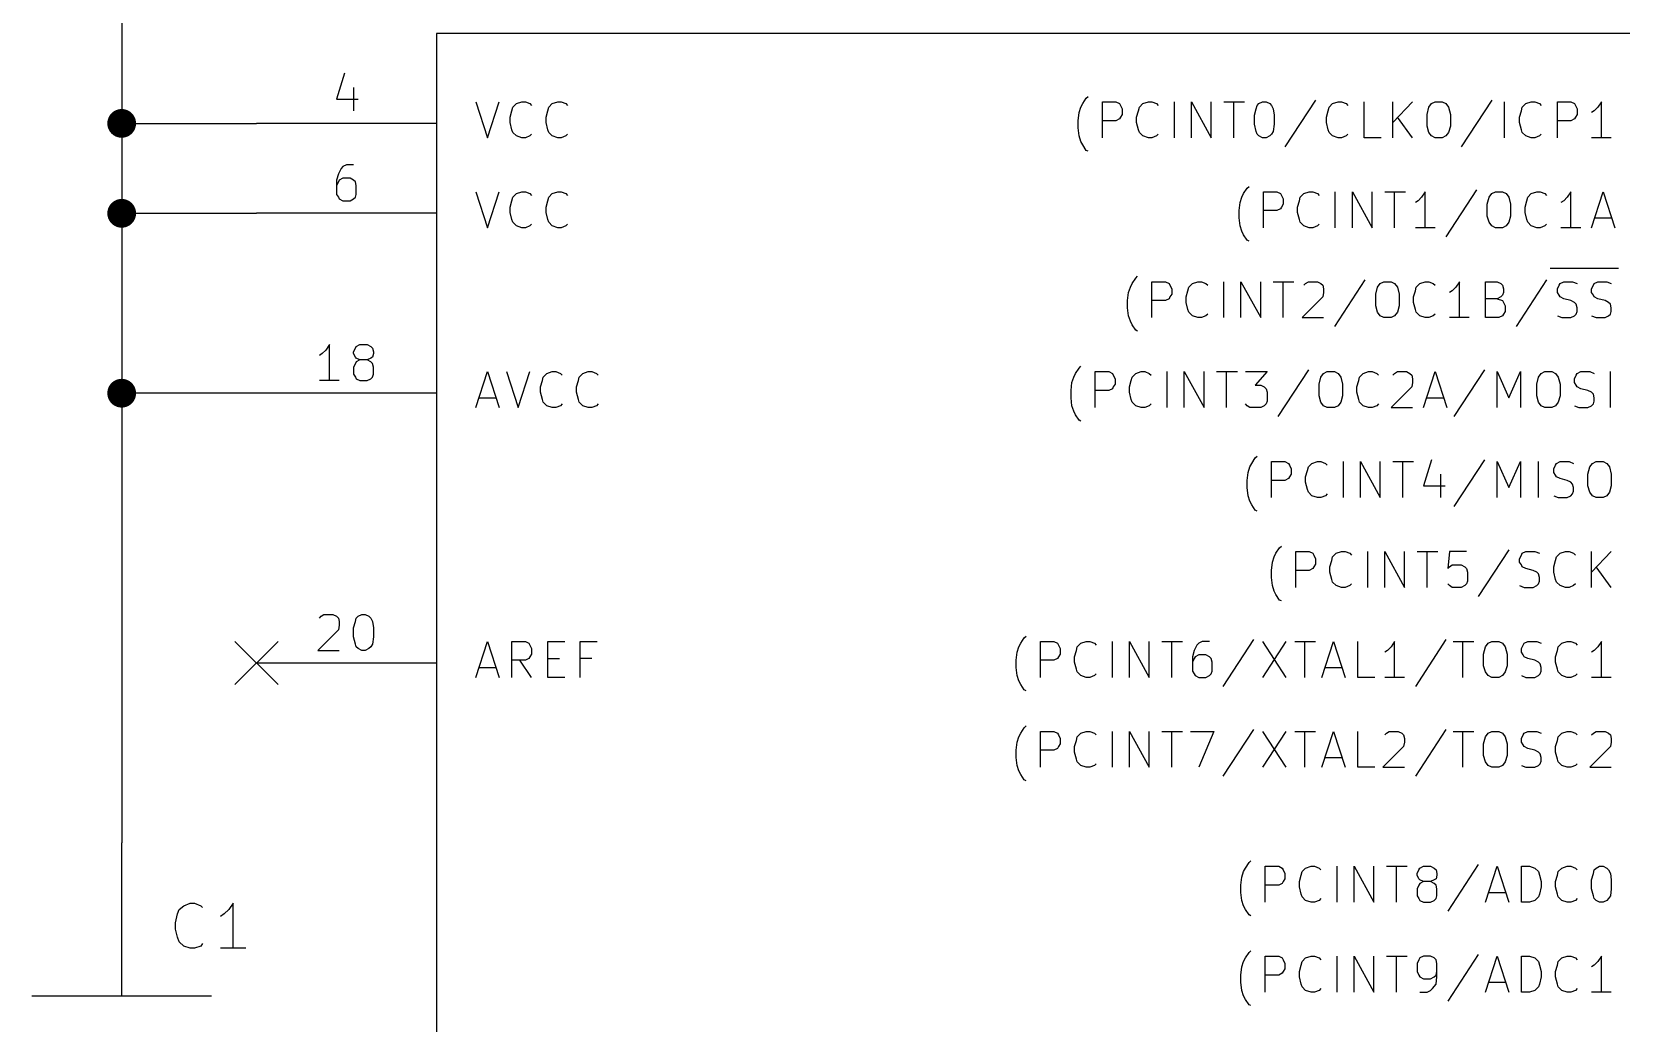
# Model space of a CAD drawing. Extents: x 4000 to 196000, y 4000 to 146000.
# Drawn here: x 33000 to 50680, y 121995 to 133018 of the extents above; entities that cross this region are included whole.
import ezdxf

# ---------------------------------------------------------------- set-up
doc = ezdxf.new("R2010")
doc.units = 0
doc.layers.add('BLACK', color=1, linetype='CONTINUOUS')

msp = doc.modelspace()

# ---------------------------------------------------------------- linework, layer by layer
at = {"layer": 'BLACK'}
for p, q in [((34000, 134000), (34000, 124000)), ((37500, 133000), (37500, 108000)), ((52500, 133000), (37500, 133000)), ((36480, 132560), (36390, 132270)), ((36390, 132270), (36630, 132270)), ((36580, 132400), (36580, 132140)), ((44690, 132220), (44730, 132280)), ((44730, 132280), (44750, 132300)), ((47280, 132260), (46940, 131740)), ((49240, 132260), (48900, 131740)), ((37940, 132240), (38070, 131840)), ((38070, 131840), (38200, 132240)), ((38320, 132070), (38340, 132140)), ((38320, 132010), (38320, 132070)), ((38340, 132140), (38350, 132180)), ((38350, 132180), (38390, 132220)), ((38390, 132220), (38450, 132240)), ((38450, 132240), (38490, 132240)), ((38490, 132240), (38540, 132220)), ((38540, 132220), (38560, 132200)), ((38720, 132070), (38740, 132140)), ((38720, 132010), (38720, 132070)), ((38740, 132140), (38750, 132180)), ((38750, 132180), (38790, 132220)), ((38790, 132220), (38850, 132240)), ((38850, 132240), (38890, 132240)), ((38890, 132240), (38940, 132220)), ((38940, 132220), (38960, 132200)), ((44640, 132030), (44650, 132120)), ((44650, 132120), (44670, 132180)), ((44670, 132180), (44690, 132220)), ((44910, 131840), (44910, 132240)), ((44910, 132240), (45060, 132240)), ((45060, 132240), (45100, 132220)), ((45100, 132220), (45110, 132200)), ((45110, 132070), (45100, 132050)), ((45110, 132200), (45130, 132160)), ((45130, 132100), (45110, 132070)), ((45130, 132160), (45130, 132100)), ((45290, 132070), (45310, 132140)), ((45290, 132010), (45290, 132070)), ((45310, 132140), (45320, 132180)), ((45320, 132180), (45360, 132220)), ((45360, 132220), (45420, 132240)), ((45420, 132240), (45460, 132240)), ((45460, 132240), (45510, 132220)), ((45510, 132220), (45530, 132200)), ((45710, 131840), (45710, 132240)), ((45900, 131840), (45900, 132240)), ((45900, 132240), (46120, 131840)), ((46120, 131840), (46120, 132240)), ((46260, 132240), (46490, 132240)), ((46370, 131840), (46370, 132240)), ((46600, 132090), (46620, 132160)), ((46600, 131990), (46600, 132090)), ((46620, 132160), (46630, 132200)), ((46630, 132200), (46650, 132220)), ((46650, 132220), (46690, 132240)), ((46690, 132240), (46730, 132240)), ((46730, 132240), (46770, 132220)), ((46770, 132220), (46790, 132200)), ((46790, 132200), (46810, 132160)), ((46810, 132160), (46820, 132090)), ((46820, 132090), (46820, 131990)), ((47400, 132070), (47420, 132140)), ((47400, 132010), (47400, 132070)), ((47420, 132140), (47430, 132180)), ((47430, 132180), (47470, 132220)), ((47470, 132220), (47530, 132240)), ((47530, 132240), (47570, 132240)), ((47570, 132240), (47620, 132220)), ((47620, 132220), (47640, 132200)), ((47820, 131840), (47820, 132240)), ((48140, 131840), (48140, 132240)), ((48360, 132240), (48140, 132010)), ((48360, 131840), (48190, 132070)), ((48520, 132100), (48540, 132180)), ((48520, 131970), (48520, 132100)), ((48540, 132180), (48570, 132220)), ((48570, 132220), (48610, 132240)), ((48610, 132240), (48690, 132240)), ((48690, 132240), (48730, 132220)), ((48730, 132220), (48760, 132180)), ((48760, 132180), (48780, 132100)), ((48780, 132100), (48780, 131970)), ((49380, 131840), (49380, 132240)), ((49550, 132070), (49570, 132140)), ((49550, 132010), (49550, 132070)), ((49570, 132140), (49580, 132180)), ((49580, 132180), (49620, 132220)), ((49620, 132220), (49680, 132240)), ((49680, 132240), (49720, 132240)), ((49720, 132240), (49770, 132220)), ((49770, 132220), (49790, 132200)), ((49970, 131840), (49970, 132240)), ((49970, 132240), (50120, 132240)), ((50120, 132240), (50160, 132220)), ((50160, 132220), (50170, 132200)), ((50170, 132070), (50160, 132050)), ((50170, 132200), (50190, 132160)), ((50190, 132100), (50170, 132070)), ((50190, 132160), (50190, 132100)), ((50380, 132140), (50350, 132120)), ((50420, 132180), (50380, 132140)), ((50460, 132240), (50420, 132180)), ((50460, 131840), (50460, 132240)), ((34000, 132000), (35500, 132000)), ((37500, 132000), (35500, 132000)), ((38340, 131930), (38320, 132010)), ((38350, 131900), (38340, 131930)), ((38390, 131860), (38350, 131900)), ((38740, 131930), (38720, 132010)), ((38750, 131900), (38740, 131930)), ((38790, 131860), (38750, 131900)), ((44640, 131950), (44640, 132030)), ((44650, 131860), (44640, 131950)), ((45060, 132030), (44910, 132030)), ((45100, 132050), (45060, 132030)), ((45310, 131930), (45290, 132010)), ((45320, 131900), (45310, 131930)), ((45360, 131860), (45320, 131900)), ((46620, 131910), (46600, 131990)), ((46630, 131880), (46620, 131910)), ((46810, 131910), (46790, 131880)), ((46820, 131990), (46810, 131910)), ((47420, 131930), (47400, 132010)), ((47430, 131900), (47420, 131930)), ((47470, 131860), (47430, 131900)), ((48540, 131900), (48520, 131970)), ((48570, 131860), (48540, 131900)), ((48760, 131900), (48730, 131860)), ((48780, 131970), (48760, 131900)), ((49570, 131930), (49550, 132010)), ((49580, 131900), (49570, 131930)), ((49620, 131860), (49580, 131900)), ((50120, 132030), (49970, 132030)), ((50160, 132050), (50120, 132030)), ((38450, 131840), (38390, 131860)), ((38490, 131840), (38450, 131840)), ((38540, 131860), (38490, 131840)), ((38560, 131880), (38540, 131860)), ((38850, 131840), (38790, 131860)), ((38890, 131840), (38850, 131840)), ((38940, 131860), (38890, 131840)), ((38960, 131880), (38940, 131860)), ((44670, 131800), (44650, 131860)), ((44690, 131760), (44670, 131800)), ((44730, 131700), (44690, 131760)), ((45420, 131840), (45360, 131860)), ((45460, 131840), (45420, 131840)), ((45510, 131860), (45460, 131840)), ((45530, 131880), (45510, 131860)), ((46650, 131860), (46630, 131880)), ((46690, 131840), (46650, 131860)), ((46730, 131840), (46690, 131840)), ((46770, 131860), (46730, 131840)), ((46790, 131880), (46770, 131860)), ((47530, 131840), (47470, 131860)), ((47570, 131840), (47530, 131840)), ((47620, 131860), (47570, 131840)), ((47640, 131880), (47620, 131860)), ((48010, 131840), (47820, 131840)), ((48610, 131840), (48570, 131860)), ((48690, 131840), (48610, 131840)), ((48730, 131860), (48690, 131840)), ((49680, 131840), (49620, 131860)), ((49720, 131840), (49680, 131840)), ((49770, 131860), (49720, 131840)), ((49790, 131880), (49770, 131860)), ((50570, 131840), (50350, 131840)), ((36500, 131540), (36460, 131520)), ((36580, 131540), (36500, 131540)), ((44750, 131690), (44730, 131700)), ((36410, 131440), (36390, 131370)), ((36390, 131370), (36390, 131210)), ((36440, 131500), (36410, 131440)), ((36420, 131370), (36410, 131350)), ((36460, 131390), (36420, 131370)), ((36460, 131520), (36440, 131500)), ((36540, 131390), (36460, 131390)), ((36580, 131370), (36540, 131390)), ((36600, 131350), (36580, 131370)), ((36410, 131350), (36390, 131310)), ((36390, 131210), (36410, 131180)), ((36610, 131310), (36600, 131350)), ((36600, 131180), (36610, 131210)), ((36610, 131210), (36610, 131310)), ((37940, 131240), (38070, 130840)), ((38070, 130840), (38200, 131240)), ((38350, 131180), (38390, 131220)), ((38390, 131220), (38450, 131240)), ((38450, 131240), (38490, 131240)), ((38490, 131240), (38540, 131220)), ((38540, 131220), (38560, 131200)), ((38750, 131180), (38790, 131220)), ((38790, 131220), (38850, 131240)), ((38850, 131240), (38890, 131240)), ((38890, 131240), (38940, 131220)), ((38940, 131220), (38960, 131200)), ((46460, 131180), (46480, 131220)), ((46480, 131220), (46520, 131280)), ((46520, 131280), (46540, 131300)), ((46700, 130840), (46700, 131240)), ((46700, 131240), (46850, 131240)), ((46850, 131240), (46890, 131220)), ((46890, 131220), (46900, 131200)), ((46900, 131200), (46920, 131160)), ((47110, 131180), (47150, 131220)), ((47150, 131220), (47210, 131240)), ((47210, 131240), (47250, 131240)), ((47250, 131240), (47300, 131220)), ((47300, 131220), (47320, 131200)), ((47500, 130840), (47500, 131240)), ((47690, 130840), (47690, 131240)), ((47690, 131240), (47910, 130840)), ((47910, 130840), (47910, 131240)), ((48050, 131240), (48280, 131240)), ((48160, 130840), (48160, 131240)), ((48500, 131240), (48460, 131180)), ((48500, 130840), (48500, 131240)), ((49070, 131260), (48730, 130740)), ((49210, 131180), (49240, 131220)), ((49240, 131220), (49280, 131240)), ((49280, 131240), (49360, 131240)), ((49360, 131240), (49400, 131220)), ((49400, 131220), (49430, 131180)), ((49640, 131180), (49680, 131220)), ((49680, 131220), (49740, 131240)), ((49740, 131240), (49780, 131240)), ((49780, 131240), (49830, 131220)), ((49830, 131220), (49850, 131200)), ((50120, 131240), (50080, 131180)), ((50120, 130840), (50120, 131240)), ((50350, 130840), (50480, 131240)), ((50480, 131240), (50610, 130840)), ((36410, 131180), (36420, 131160)), ((36420, 131160), (36460, 131140)), ((36460, 131140), (36540, 131140)), ((36540, 131140), (36580, 131160)), ((36580, 131160), (36600, 131180)), ((38320, 131070), (38340, 131140)), ((38320, 131010), (38320, 131070)), ((38340, 130930), (38320, 131010)), ((38340, 131140), (38350, 131180)), ((38720, 131070), (38740, 131140)), ((38720, 131010), (38720, 131070)), ((38740, 130930), (38720, 131010)), ((38740, 131140), (38750, 131180)), ((46430, 131030), (46440, 131120)), ((46430, 130950), (46430, 131030)), ((46440, 131120), (46460, 131180)), ((46850, 131030), (46700, 131030)), ((46890, 131050), (46850, 131030)), ((46900, 131070), (46890, 131050)), ((46920, 131100), (46900, 131070)), ((46920, 131160), (46920, 131100)), ((47080, 131070), (47100, 131140)), ((47080, 131010), (47080, 131070)), ((47100, 130930), (47080, 131010)), ((47100, 131140), (47110, 131180)), ((48420, 131140), (48390, 131120)), ((48460, 131180), (48420, 131140)), ((49190, 131100), (49210, 131180)), ((49190, 130970), (49190, 131100)), ((49430, 131180), (49450, 131100)), ((49450, 131100), (49450, 130970)), ((49610, 131070), (49630, 131140)), ((49610, 131010), (49610, 131070)), ((49630, 130930), (49610, 131010)), ((49630, 131140), (49640, 131180)), ((50040, 131140), (50010, 131120)), ((50080, 131180), (50040, 131140)), ((34000, 131000), (35500, 131000)), ((37500, 131000), (35500, 131000)), ((38350, 130900), (38340, 130930)), ((38390, 130860), (38350, 130900)), ((38450, 130840), (38390, 130860)), ((38490, 130840), (38450, 130840)), ((38540, 130860), (38490, 130840)), ((38560, 130880), (38540, 130860)), ((38750, 130900), (38740, 130930)), ((38790, 130860), (38750, 130900)), ((38850, 130840), (38790, 130860)), ((38890, 130840), (38850, 130840)), ((38940, 130860), (38890, 130840)), ((38960, 130880), (38940, 130860)), ((46440, 130860), (46430, 130950)), ((46460, 130800), (46440, 130860)), ((47110, 130900), (47100, 130930)), ((47150, 130860), (47110, 130900)), ((47210, 130840), (47150, 130860)), ((47250, 130840), (47210, 130840)), ((47300, 130860), (47250, 130840)), ((47320, 130880), (47300, 130860)), ((48610, 130840), (48390, 130840)), ((49210, 130900), (49190, 130970)), ((49240, 130860), (49210, 130900)), ((49280, 130840), (49240, 130860)), ((49360, 130840), (49280, 130840)), ((49400, 130860), (49360, 130840)), ((49430, 130900), (49400, 130860)), ((49450, 130970), (49430, 130900)), ((49640, 130900), (49630, 130930)), ((49680, 130860), (49640, 130900)), ((49740, 130840), (49680, 130860)), ((49780, 130840), (49740, 130840)), ((49830, 130860), (49780, 130840)), ((49850, 130880), (49830, 130860)), ((50230, 130840), (50010, 130840)), ((50390, 130950), (50580, 130950)), ((46480, 130760), (46460, 130800)), ((46520, 130700), (46480, 130760)), ((46540, 130690), (46520, 130700)), ((49890, 130390), (50650, 130390)), ((45200, 130120), (45220, 130180)), ((45220, 130180), (45240, 130220)), ((45240, 130220), (45280, 130280)), ((45280, 130280), (45300, 130300)), ((45460, 129840), (45460, 130240)), ((45460, 130240), (45610, 130240)), ((45610, 130240), (45650, 130220)), ((45650, 130220), (45660, 130200)), ((45660, 130200), (45680, 130160)), ((45680, 130160), (45680, 130100)), ((45840, 130070), (45860, 130140)), ((45860, 130140), (45870, 130180)), ((45870, 130180), (45910, 130220)), ((45910, 130220), (45970, 130240)), ((45970, 130240), (46010, 130240)), ((46010, 130240), (46060, 130220)), ((46060, 130220), (46080, 130200)), ((46260, 129840), (46260, 130240)), ((46450, 129840), (46450, 130240)), ((46450, 130240), (46670, 129840)), ((46670, 129840), (46670, 130240)), ((46810, 130240), (47040, 130240)), ((46920, 129840), (46920, 130240)), ((47150, 130200), (47170, 130220)), ((47170, 130220), (47200, 130240)), ((47200, 130240), (47300, 130240)), ((47300, 130240), (47340, 130220)), ((47340, 130220), (47360, 130200)), ((47360, 130200), (47370, 130160)), ((47370, 130160), (47370, 130120)), ((47830, 130260), (47490, 129740)), ((47950, 130100), (47970, 130180)), ((47970, 130180), (48000, 130220)), ((48000, 130220), (48040, 130240)), ((48040, 130240), (48120, 130240)), ((48120, 130240), (48160, 130220)), ((48160, 130220), (48190, 130180)), ((48190, 130180), (48210, 130100)), ((48370, 130070), (48390, 130140)), ((48390, 130140), (48400, 130180)), ((48400, 130180), (48440, 130220)), ((48440, 130220), (48500, 130240)), ((48500, 130240), (48540, 130240)), ((48540, 130240), (48590, 130220)), ((48590, 130220), (48610, 130200)), ((48800, 130140), (48770, 130120)), ((48840, 130180), (48800, 130140)), ((48880, 130240), (48840, 130180)), ((48880, 129840), (48880, 130240)), ((49170, 129840), (49170, 130240)), ((49170, 130240), (49300, 130240)), ((49300, 130240), (49340, 130220)), ((49340, 130220), (49360, 130200)), ((49360, 130200), (49370, 130160)), ((49370, 130160), (49370, 130120)), ((49850, 130260), (49510, 129740)), ((49970, 130160), (49990, 130200)), ((49970, 130120), (49970, 130160)), ((49990, 130200), (50000, 130220)), ((50000, 130220), (50040, 130240)), ((50040, 130240), (50140, 130240)), ((50140, 130240), (50190, 130220)), ((50350, 130160), (50370, 130200)), ((50350, 130120), (50350, 130160)), ((50370, 130200), (50380, 130220)), ((50380, 130220), (50420, 130240)), ((50420, 130240), (50520, 130240)), ((50520, 130240), (50570, 130220)), ((45190, 130030), (45200, 130120)), ((45190, 129950), (45190, 130030)), ((45200, 129860), (45190, 129950)), ((45610, 130030), (45460, 130030)), ((45650, 130050), (45610, 130030)), ((45660, 130070), (45650, 130050)), ((45680, 130100), (45660, 130070)), ((45840, 130010), (45840, 130070)), ((45860, 129930), (45840, 130010)), ((47360, 130070), (47130, 129840)), ((47370, 130120), (47360, 130070)), ((47950, 129970), (47950, 130100)), ((47970, 129900), (47950, 129970)), ((48210, 129970), (48190, 129900)), ((48210, 130100), (48210, 129970)), ((48370, 130010), (48370, 130070)), ((48390, 129930), (48370, 130010)), ((49300, 130050), (49170, 130050)), ((49340, 130070), (49300, 130050)), ((49300, 130050), (49360, 130030)), ((49360, 130090), (49340, 130070)), ((49370, 130120), (49360, 130090)), ((49360, 130030), (49370, 130010)), ((49370, 130010), (49390, 129970)), ((49390, 129970), (49390, 129910)), ((49990, 130090), (49970, 130120)), ((50000, 130070), (49990, 130090)), ((50040, 130050), (50000, 130070)), ((50120, 130030), (50040, 130050)), ((50160, 130010), (50120, 130030)), ((50180, 129990), (50160, 130010)), ((50190, 129950), (50180, 129990)), ((50190, 129910), (50190, 129950)), ((50370, 130090), (50350, 130120)), ((50380, 130070), (50370, 130090)), ((50420, 130050), (50380, 130070)), ((50500, 130030), (50420, 130050)), ((50540, 130010), (50500, 130030)), ((50560, 129990), (50540, 130010)), ((50570, 129950), (50560, 129990)), ((50570, 129910), (50570, 129950)), ((45220, 129800), (45200, 129860)), ((45240, 129760), (45220, 129800)), ((45870, 129900), (45860, 129930)), ((45910, 129860), (45870, 129900)), ((45970, 129840), (45910, 129860)), ((46010, 129840), (45970, 129840)), ((46060, 129860), (46010, 129840)), ((46080, 129880), (46060, 129860)), ((47130, 129840), (47370, 129840)), ((48000, 129860), (47970, 129900)), ((48040, 129840), (48000, 129860)), ((48120, 129840), (48040, 129840)), ((48160, 129860), (48120, 129840)), ((48190, 129900), (48160, 129860)), ((48400, 129900), (48390, 129930)), ((48440, 129860), (48400, 129900)), ((48500, 129840), (48440, 129860)), ((48540, 129840), (48500, 129840)), ((48590, 129860), (48540, 129840)), ((48610, 129880), (48590, 129860)), ((48990, 129840), (48770, 129840)), ((49320, 129840), (49170, 129840)), ((49360, 129860), (49320, 129840)), ((49370, 129880), (49360, 129860)), ((49390, 129910), (49370, 129880)), ((49970, 129860), (50020, 129840)), ((50020, 129840), (50120, 129840)), ((50120, 129840), (50160, 129860)), ((50160, 129860), (50180, 129880)), ((50180, 129880), (50190, 129910)), ((50350, 129860), (50400, 129840)), ((50400, 129840), (50500, 129840)), ((50500, 129840), (50540, 129860)), ((50540, 129860), (50560, 129880)), ((50560, 129880), (50570, 129910)), ((45280, 129700), (45240, 129760)), ((45300, 129690), (45280, 129700)), ((36230, 129440), (36200, 129420)), ((36270, 129480), (36230, 129440)), ((36310, 129540), (36270, 129480)), ((36310, 129140), (36310, 129540)), ((36580, 129460), (36600, 129500)), ((36580, 129440), (36580, 129460)), ((36600, 129400), (36580, 129440)), ((36600, 129500), (36610, 129520)), ((36610, 129520), (36650, 129540)), ((36650, 129540), (36730, 129540)), ((36730, 129540), (36770, 129520)), ((36770, 129520), (36790, 129500)), ((36790, 129500), (36800, 129460)), ((36800, 129440), (36790, 129400)), ((36800, 129460), (36800, 129440)), ((36600, 129330), (36580, 129290)), ((36580, 129290), (36580, 129210)), ((36610, 129390), (36600, 129400)), ((36610, 129350), (36600, 129330)), ((36650, 129370), (36610, 129390)), ((36650, 129370), (36610, 129350)), ((36730, 129370), (36650, 129370)), ((36770, 129390), (36730, 129370)), ((36770, 129350), (36730, 129370)), ((36790, 129400), (36770, 129390)), ((36790, 129330), (36770, 129350)), ((36800, 129290), (36790, 129330)), ((36800, 129210), (36800, 129290)), ((44610, 129220), (44650, 129280)), ((44650, 129280), (44670, 129300)), ((47200, 129260), (46860, 128740)), ((49160, 129260), (48820, 128740)), ((36420, 129140), (36200, 129140)), ((36580, 129210), (36600, 129180)), ((36600, 129180), (36610, 129160)), ((36610, 129160), (36650, 129140)), ((36650, 129140), (36730, 129140)), ((36730, 129140), (36770, 129160)), ((36770, 129160), (36790, 129180)), ((36790, 129180), (36800, 129210)), ((37940, 128840), (38070, 129240)), ((38070, 129240), (38200, 128840)), ((38280, 129240), (38410, 128840)), ((38410, 128840), (38540, 129240)), ((38660, 129070), (38680, 129140)), ((38660, 129010), (38660, 129070)), ((38680, 129140), (38690, 129180)), ((38690, 129180), (38730, 129220)), ((38730, 129220), (38790, 129240)), ((38790, 129240), (38830, 129240)), ((38830, 129240), (38880, 129220)), ((38880, 129220), (38900, 129200)), ((39060, 129070), (39080, 129140)), ((39060, 129010), (39060, 129070)), ((39080, 129140), (39090, 129180)), ((39090, 129180), (39130, 129220)), ((39130, 129220), (39190, 129240)), ((39190, 129240), (39230, 129240)), ((39230, 129240), (39280, 129220)), ((39280, 129220), (39300, 129200)), ((44560, 129030), (44570, 129120)), ((44570, 129120), (44590, 129180)), ((44590, 129180), (44610, 129220)), ((44830, 128840), (44830, 129240)), ((44830, 129240), (44980, 129240)), ((44980, 129240), (45020, 129220)), ((45020, 129220), (45030, 129200)), ((45030, 129070), (45020, 129050)), ((45030, 129200), (45050, 129160)), ((45050, 129100), (45030, 129070)), ((45050, 129160), (45050, 129100)), ((45210, 129070), (45230, 129140)), ((45210, 129010), (45210, 129070)), ((45230, 129140), (45240, 129180)), ((45240, 129180), (45280, 129220)), ((45280, 129220), (45340, 129240)), ((45340, 129240), (45380, 129240)), ((45380, 129240), (45430, 129220)), ((45430, 129220), (45450, 129200)), ((45630, 128840), (45630, 129240)), ((45820, 128840), (45820, 129240)), ((45820, 129240), (46040, 128840)), ((46040, 128840), (46040, 129240)), ((46180, 129240), (46410, 129240)), ((46290, 128840), (46290, 129240)), ((46500, 129240), (46740, 129240)), ((46740, 129240), (46610, 129090)), ((46610, 129090), (46670, 129090)), ((46670, 129090), (46710, 129070)), ((46710, 129070), (46730, 129050)), ((47320, 129100), (47340, 129180)), ((47320, 128970), (47320, 129100)), ((47340, 129180), (47370, 129220)), ((47370, 129220), (47410, 129240)), ((47410, 129240), (47490, 129240)), ((47490, 129240), (47530, 129220)), ((47530, 129220), (47560, 129180)), ((47560, 129180), (47580, 129100)), ((47580, 129100), (47580, 128970)), ((47740, 129070), (47760, 129140)), ((47740, 129010), (47740, 129070)), ((47760, 129140), (47770, 129180)), ((47770, 129180), (47810, 129220)), ((47810, 129220), (47870, 129240)), ((47870, 129240), (47910, 129240)), ((47910, 129240), (47960, 129220)), ((47960, 129220), (47980, 129200)), ((48350, 129070), (48120, 128840)), ((48140, 129200), (48160, 129220)), ((48160, 129220), (48190, 129240)), ((48190, 129240), (48290, 129240)), ((48290, 129240), (48330, 129220)), ((48330, 129220), (48350, 129200)), ((48350, 129200), (48360, 129160)), ((48360, 129120), (48350, 129070)), ((48360, 129160), (48360, 129120)), ((48480, 128840), (48610, 129240)), ((48610, 129240), (48740, 128840)), ((49300, 128840), (49300, 129240)), ((49300, 129240), (49430, 128950)), ((49430, 128950), (49560, 129240)), ((49560, 129240), (49560, 128840)), ((49740, 129100), (49760, 129180)), ((49740, 128970), (49740, 129100)), ((49760, 129180), (49790, 129220)), ((49790, 129220), (49830, 129240)), ((49830, 129240), (49910, 129240)), ((49910, 129240), (49950, 129220)), ((49950, 129220), (49980, 129180)), ((49980, 129180), (50000, 129100)), ((50000, 129100), (50000, 128970)), ((50160, 129160), (50180, 129200)), ((50160, 129120), (50160, 129160)), ((50180, 129090), (50160, 129120)), ((50180, 129200), (50190, 129220)), ((50190, 129070), (50180, 129090)), ((50190, 129220), (50230, 129240)), ((50230, 129050), (50190, 129070)), ((50230, 129240), (50330, 129240)), ((50330, 129240), (50380, 129220)), ((50560, 128840), (50560, 129240)), ((35500, 129000), (34000, 129000)), ((37500, 129000), (35500, 129000)), ((37980, 128950), (38170, 128950)), ((38680, 128930), (38660, 129010)), ((38690, 128900), (38680, 128930)), ((38730, 128860), (38690, 128900)), ((39080, 128930), (39060, 129010)), ((39090, 128900), (39080, 128930)), ((39130, 128860), (39090, 128900)), ((44560, 128950), (44560, 129030)), ((44570, 128860), (44560, 128950)), ((44980, 129030), (44830, 129030)), ((45020, 129050), (44980, 129030)), ((45230, 128930), (45210, 129010)), ((45240, 128900), (45230, 128930)), ((45280, 128860), (45240, 128900)), ((46730, 129050), (46740, 129010)), ((46740, 128910), (46730, 128880)), ((46740, 129010), (46740, 128910)), ((47340, 128900), (47320, 128970)), ((47370, 128860), (47340, 128900)), ((47560, 128900), (47530, 128860)), ((47580, 128970), (47560, 128900)), ((47760, 128930), (47740, 129010)), ((47770, 128900), (47760, 128930)), ((47810, 128860), (47770, 128900)), ((48520, 128950), (48710, 128950)), ((49760, 128900), (49740, 128970)), ((49790, 128860), (49760, 128900)), ((49980, 128900), (49950, 128860)), ((50000, 128970), (49980, 128900)), ((50310, 129030), (50230, 129050)), ((50350, 129010), (50310, 129030)), ((50370, 128990), (50350, 129010)), ((50380, 128950), (50370, 128990)), ((50370, 128880), (50380, 128910)), ((50380, 128910), (50380, 128950)), ((38790, 128840), (38730, 128860)), ((38830, 128840), (38790, 128840)), ((38880, 128860), (38830, 128840)), ((38900, 128880), (38880, 128860)), ((39190, 128840), (39130, 128860)), ((39230, 128840), (39190, 128840)), ((39280, 128860), (39230, 128840)), ((39300, 128880), (39280, 128860)), ((44590, 128800), (44570, 128860)), ((44610, 128760), (44590, 128800)), ((44650, 128700), (44610, 128760)), ((45340, 128840), (45280, 128860)), ((45380, 128840), (45340, 128840)), ((45430, 128860), (45380, 128840)), ((45450, 128880), (45430, 128860)), ((46520, 128860), (46500, 128880)), ((46550, 128840), (46520, 128860)), ((46670, 128840), (46550, 128840)), ((46710, 128860), (46670, 128840)), ((46730, 128880), (46710, 128860)), ((47410, 128840), (47370, 128860)), ((47490, 128840), (47410, 128840)), ((47530, 128860), (47490, 128840)), ((47870, 128840), (47810, 128860)), ((47910, 128840), (47870, 128840)), ((47960, 128860), (47910, 128840)), ((47980, 128880), (47960, 128860)), ((48120, 128840), (48360, 128840)), ((49830, 128840), (49790, 128860)), ((49910, 128840), (49830, 128840)), ((49950, 128860), (49910, 128840)), ((50160, 128860), (50210, 128840)), ((50210, 128840), (50310, 128840)), ((50310, 128840), (50350, 128860)), ((50350, 128860), (50370, 128880)), ((44670, 128690), (44650, 128700)), ((46530, 128120), (46550, 128180)), ((46550, 128180), (46570, 128220)), ((46570, 128220), (46610, 128280)), ((46610, 128280), (46630, 128300)), ((46790, 127840), (46790, 128240)), ((46790, 128240), (46940, 128240)), ((46940, 128240), (46980, 128220)), ((46980, 128220), (46990, 128200)), ((46990, 128200), (47010, 128160)), ((47190, 128140), (47200, 128180)), ((47200, 128180), (47240, 128220)), ((47240, 128220), (47300, 128240)), ((47300, 128240), (47340, 128240)), ((47340, 128240), (47390, 128220)), ((47390, 128220), (47410, 128200)), ((47590, 127840), (47590, 128240)), ((47780, 127840), (47780, 128240)), ((47780, 128240), (48000, 127840)), ((48000, 127840), (48000, 128240)), ((48140, 128240), (48370, 128240)), ((48250, 127840), (48250, 128240)), ((48570, 128260), (48480, 127970)), ((49160, 128260), (48820, 127740)), ((49300, 127840), (49300, 128240)), ((49300, 128240), (49430, 127950)), ((49430, 127950), (49560, 128240)), ((49560, 128240), (49560, 127840)), ((49760, 127840), (49760, 128240)), ((49930, 128160), (49950, 128200)), ((49950, 128200), (49960, 128220)), ((49960, 128220), (50000, 128240)), ((50000, 128240), (50100, 128240)), ((50100, 128240), (50150, 128220)), ((50310, 128100), (50330, 128180)), ((50330, 128180), (50360, 128220)), ((50360, 128220), (50400, 128240)), ((50400, 128240), (50480, 128240)), ((50480, 128240), (50520, 128220)), ((50520, 128220), (50550, 128180)), ((50550, 128180), (50570, 128100)), ((46520, 128030), (46530, 128120)), ((46520, 127950), (46520, 128030)), ((46940, 128030), (46790, 128030)), ((46980, 128050), (46940, 128030)), ((46990, 128070), (46980, 128050)), ((47010, 128100), (46990, 128070)), ((47010, 128160), (47010, 128100)), ((47170, 128070), (47190, 128140)), ((47170, 128010), (47170, 128070)), ((47190, 127930), (47170, 128010)), ((48670, 128100), (48670, 127840)), ((49930, 128120), (49930, 128160)), ((49950, 128090), (49930, 128120)), ((49960, 128070), (49950, 128090)), ((50000, 128050), (49960, 128070)), ((50080, 128030), (50000, 128050)), ((50120, 128010), (50080, 128030)), ((50140, 127990), (50120, 128010)), ((50310, 127970), (50310, 128100)), ((50570, 128100), (50570, 127970)), ((46530, 127860), (46520, 127950)), ((46550, 127800), (46530, 127860)), ((47200, 127900), (47190, 127930)), ((47240, 127860), (47200, 127900)), ((47300, 127840), (47240, 127860)), ((47340, 127840), (47300, 127840)), ((47390, 127860), (47340, 127840)), ((47410, 127880), (47390, 127860)), ((48480, 127970), (48720, 127970)), ((49930, 127860), (49980, 127840)), ((49980, 127840), (50080, 127840)), ((50080, 127840), (50120, 127860)), ((50120, 127860), (50140, 127880)), ((50150, 127950), (50140, 127990)), ((50140, 127880), (50150, 127910)), ((50150, 127910), (50150, 127950)), ((50330, 127900), (50310, 127970)), ((50360, 127860), (50330, 127900)), ((50400, 127840), (50360, 127860)), ((50480, 127840), (50400, 127840)), ((50520, 127860), (50480, 127840)), ((50550, 127900), (50520, 127860)), ((50570, 127970), (50550, 127900)), ((46570, 127760), (46550, 127800)), ((46610, 127700), (46570, 127760)), ((46630, 127690), (46610, 127700)), ((46880, 127280), (46900, 127300)), ((46790, 127030), (46800, 127120)), ((46800, 127120), (46820, 127180)), ((46820, 127180), (46840, 127220)), ((46840, 127220), (46880, 127280)), ((47060, 126840), (47060, 127240)), ((47060, 127240), (47210, 127240)), ((47210, 127240), (47250, 127220)), ((47250, 127220), (47260, 127200)), ((47260, 127200), (47280, 127160)), ((47280, 127160), (47280, 127100)), ((47440, 127070), (47460, 127140)), ((47460, 127140), (47470, 127180)), ((47470, 127180), (47510, 127220)), ((47510, 127220), (47570, 127240)), ((47570, 127240), (47610, 127240)), ((47610, 127240), (47660, 127220)), ((47660, 127220), (47680, 127200)), ((47860, 126840), (47860, 127240)), ((48050, 126840), (48050, 127240)), ((48050, 127240), (48270, 126840)), ((48270, 126840), (48270, 127240)), ((48410, 127240), (48640, 127240)), ((48520, 126840), (48520, 127240)), ((48770, 127240), (48750, 127050)), ((48960, 127240), (48770, 127240)), ((49430, 127260), (49090, 126740)), ((49550, 127160), (49570, 127200)), ((49550, 127120), (49550, 127160)), ((49570, 127090), (49550, 127120)), ((49570, 127200), (49580, 127220)), ((49580, 127220), (49620, 127240)), ((49620, 127240), (49720, 127240)), ((49720, 127240), (49770, 127220)), ((49930, 127070), (49950, 127140)), ((49950, 127140), (49960, 127180)), ((49960, 127180), (50000, 127220)), ((50000, 127220), (50060, 127240)), ((50060, 127240), (50100, 127240)), ((50100, 127240), (50150, 127220)), ((50150, 127220), (50170, 127200)), ((50350, 126840), (50350, 127240)), ((50570, 127240), (50350, 127010)), ((46790, 126950), (46790, 127030)), ((46800, 126860), (46790, 126950)), ((47210, 127030), (47060, 127030)), ((47250, 127050), (47210, 127030)), ((47260, 127070), (47250, 127050)), ((47280, 127100), (47260, 127070)), ((47440, 127010), (47440, 127070)), ((47460, 126930), (47440, 127010)), ((48750, 127050), (48770, 127070)), ((48770, 127070), (48800, 127090)), ((48800, 127090), (48900, 127090)), ((48900, 127090), (48940, 127070)), ((48940, 127070), (48960, 127050)), ((48960, 127050), (48970, 127010)), ((48970, 127010), (48970, 126910)), ((49580, 127070), (49570, 127090)), ((49620, 127050), (49580, 127070)), ((49700, 127030), (49620, 127050)), ((49740, 127010), (49700, 127030)), ((49760, 126990), (49740, 127010)), ((49770, 126950), (49760, 126990)), ((49770, 126910), (49770, 126950)), ((49930, 127010), (49930, 127070)), ((49950, 126930), (49930, 127010)), ((50570, 126840), (50400, 127070)), ((46820, 126800), (46800, 126860)), ((46840, 126760), (46820, 126800)), ((47470, 126900), (47460, 126930)), ((47510, 126860), (47470, 126900)), ((47570, 126840), (47510, 126860)), ((47610, 126840), (47570, 126840)), ((47660, 126860), (47610, 126840)), ((47680, 126880), (47660, 126860)), ((48770, 126860), (48750, 126880)), ((48800, 126840), (48770, 126860)), ((48900, 126840), (48800, 126840)), ((48940, 126860), (48900, 126840)), ((48960, 126880), (48940, 126860)), ((48970, 126910), (48960, 126880)), ((49550, 126860), (49600, 126840)), ((49600, 126840), (49700, 126840)), ((49700, 126840), (49740, 126860)), ((49740, 126860), (49760, 126880)), ((49760, 126880), (49770, 126910)), ((49960, 126900), (49950, 126930)), ((50000, 126860), (49960, 126900)), ((50060, 126840), (50000, 126860)), ((50100, 126840), (50060, 126840)), ((50150, 126860), (50100, 126840)), ((50170, 126880), (50150, 126860)), ((46880, 126700), (46840, 126760)), ((46900, 126690), (46880, 126700)), ((36200, 126500), (36220, 126520)), ((36220, 126520), (36250, 126540)), ((36250, 126540), (36350, 126540)), ((36350, 126540), (36390, 126520)), ((36390, 126520), (36410, 126500)), ((36410, 126500), (36420, 126460)), ((36420, 126420), (36410, 126370)), ((36420, 126460), (36420, 126420)), ((36580, 126390), (36600, 126460)), ((36600, 126460), (36610, 126500)), ((36610, 126500), (36630, 126520)), ((36630, 126520), (36670, 126540)), ((36670, 126540), (36710, 126540)), ((36710, 126540), (36750, 126520)), ((36750, 126520), (36770, 126500)), ((36770, 126500), (36790, 126460)), ((36790, 126460), (36800, 126390)), ((35260, 126240), (35740, 125760)), ((35740, 126240), (35260, 125760)), ((36410, 126370), (36180, 126140)), ((36580, 126290), (36580, 126390)), ((36600, 126210), (36580, 126290)), ((36800, 126290), (36790, 126210)), ((36800, 126390), (36800, 126290)), ((37940, 125840), (38070, 126240)), ((38070, 126240), (38200, 125840)), ((38340, 125840), (38340, 126240)), ((38340, 126240), (38490, 126240)), ((38490, 126240), (38530, 126220)), ((38740, 125840), (38740, 126240)), ((38740, 126240), (38930, 126240)), ((39100, 125840), (39100, 126240)), ((39100, 126240), (39290, 126240)), ((44000, 126220), (44040, 126280)), ((44040, 126280), (44060, 126300)), ((44220, 125840), (44220, 126240)), ((44220, 126240), (44370, 126240)), ((44370, 126240), (44410, 126220)), ((44670, 126220), (44730, 126240)), ((44730, 126240), (44770, 126240)), ((44770, 126240), (44820, 126220)), ((45020, 125840), (45020, 126240)), ((45210, 125840), (45210, 126240)), ((45210, 126240), (45430, 125840)), ((45430, 125840), (45430, 126240)), ((45570, 126240), (45800, 126240)), ((45680, 125840), (45680, 126240)), ((46020, 126240), (45980, 126220)), ((46100, 126240), (46020, 126240)), ((46590, 126260), (46250, 125740)), ((46690, 126240), (46950, 125840)), ((46950, 126240), (46690, 125840)), ((47050, 126240), (47280, 126240)), ((47160, 125840), (47160, 126240)), ((47350, 125840), (47480, 126240)), ((47480, 126240), (47610, 125840)), ((47750, 125840), (47750, 126240)), ((48160, 126240), (48120, 126180)), ((48160, 125840), (48160, 126240)), ((48730, 126260), (48390, 125740)), ((48810, 126240), (49040, 126240)), ((48920, 125840), (48920, 126240)), ((49200, 126220), (49240, 126240)), ((49240, 126240), (49320, 126240)), ((49320, 126240), (49360, 126220)), ((49600, 126220), (49640, 126240)), ((49640, 126240), (49740, 126240)), ((49740, 126240), (49790, 126220)), ((50020, 126220), (50080, 126240)), ((50080, 126240), (50120, 126240)), ((50120, 126240), (50170, 126220)), ((50460, 126240), (50420, 126180)), ((50460, 125840), (50460, 126240)), ((36180, 126140), (36420, 126140)), ((36610, 126180), (36600, 126210)), ((36630, 126160), (36610, 126180)), ((36670, 126140), (36630, 126160)), ((36710, 126140), (36670, 126140)), ((36750, 126160), (36710, 126140)), ((36770, 126180), (36750, 126160)), ((36790, 126210), (36770, 126180)), ((38530, 126220), (38540, 126200)), ((38540, 126070), (38530, 126050)), ((38540, 126200), (38560, 126160)), ((38560, 126100), (38540, 126070)), ((38560, 126160), (38560, 126100)), ((43950, 126030), (43960, 126120)), ((43960, 126120), (43980, 126180)), ((43980, 126180), (44000, 126220)), ((44410, 126220), (44420, 126200)), ((44420, 126070), (44410, 126050)), ((44420, 126200), (44440, 126160)), ((44440, 126100), (44420, 126070)), ((44440, 126160), (44440, 126100)), ((44600, 126070), (44620, 126140)), ((44600, 126010), (44600, 126070)), ((44620, 126140), (44630, 126180)), ((44630, 126180), (44670, 126220)), ((44820, 126220), (44840, 126200)), ((45930, 126140), (45910, 126070)), ((45910, 126070), (45910, 125910)), ((45960, 126200), (45930, 126140)), ((45940, 126070), (45930, 126050)), ((45980, 126090), (45940, 126070)), ((45980, 126220), (45960, 126200)), ((46060, 126090), (45980, 126090)), ((46100, 126070), (46060, 126090)), ((46120, 126050), (46100, 126070)), ((48080, 126140), (48050, 126120)), ((48120, 126180), (48080, 126140)), ((49150, 126100), (49170, 126180)), ((49150, 125970), (49150, 126100)), ((49170, 126180), (49200, 126220)), ((49360, 126220), (49390, 126180)), ((49390, 126180), (49410, 126100)), ((49410, 126100), (49410, 125970)), ((49570, 126160), (49590, 126200)), ((49570, 126120), (49570, 126160)), ((49590, 126090), (49570, 126120)), ((49590, 126200), (49600, 126220)), ((49600, 126070), (49590, 126090)), ((49640, 126050), (49600, 126070)), ((49950, 126070), (49970, 126140)), ((49950, 126010), (49950, 126070)), ((49970, 126140), (49980, 126180)), ((49980, 126180), (50020, 126220)), ((50170, 126220), (50190, 126200)), ((50380, 126140), (50350, 126120)), ((50420, 126180), (50380, 126140)), ((37500, 126000), (35500, 126000)), ((37980, 125950), (38170, 125950)), ((38490, 126030), (38340, 126030)), ((38560, 125840), (38430, 126030)), ((38530, 126050), (38490, 126030)), ((38740, 126050), (38870, 126050)), ((39230, 126050), (39100, 126050)), ((43950, 125950), (43950, 126030)), ((43960, 125860), (43950, 125950)), ((44370, 126030), (44220, 126030)), ((44410, 126050), (44370, 126030)), ((44620, 125930), (44600, 126010)), ((44630, 125900), (44620, 125930)), ((44670, 125860), (44630, 125900)), ((45930, 126050), (45910, 126010)), ((45910, 125910), (45930, 125880)), ((46130, 126010), (46120, 126050)), ((46120, 125880), (46130, 125910)), ((46130, 125910), (46130, 126010)), ((47390, 125950), (47580, 125950)), ((49170, 125900), (49150, 125970)), ((49200, 125860), (49170, 125900)), ((49390, 125900), (49360, 125860)), ((49410, 125970), (49390, 125900)), ((49720, 126030), (49640, 126050)), ((49760, 126010), (49720, 126030)), ((49780, 125990), (49760, 126010)), ((49790, 125950), (49780, 125990)), ((49780, 125880), (49790, 125910)), ((49790, 125910), (49790, 125950)), ((49970, 125930), (49950, 126010)), ((49980, 125900), (49970, 125930)), ((50020, 125860), (49980, 125900)), ((38930, 125840), (38740, 125840)), ((43980, 125800), (43960, 125860)), ((44000, 125760), (43980, 125800)), ((44040, 125700), (44000, 125760)), ((44730, 125840), (44670, 125860)), ((44770, 125840), (44730, 125840)), ((44820, 125860), (44770, 125840)), ((44840, 125880), (44820, 125860)), ((45930, 125880), (45940, 125860)), ((45940, 125860), (45980, 125840)), ((45980, 125840), (46060, 125840)), ((46060, 125840), (46100, 125860)), ((46100, 125860), (46120, 125880)), ((47940, 125840), (47750, 125840)), ((48270, 125840), (48050, 125840)), ((49240, 125840), (49200, 125860)), ((49320, 125840), (49240, 125840)), ((49360, 125860), (49320, 125840)), ((49570, 125860), (49620, 125840)), ((49620, 125840), (49720, 125840)), ((49720, 125840), (49760, 125860)), ((49760, 125860), (49780, 125880)), ((50080, 125840), (50020, 125860)), ((50120, 125840), (50080, 125840)), ((50170, 125860), (50120, 125840)), ((50190, 125880), (50170, 125860)), ((50570, 125840), (50350, 125840)), ((44060, 125690), (44040, 125700)), ((43960, 125120), (43980, 125180)), ((43980, 125180), (44000, 125220)), ((44000, 125220), (44040, 125280)), ((44040, 125280), (44060, 125300)), ((44220, 124840), (44220, 125240)), ((44220, 125240), (44370, 125240)), ((44370, 125240), (44410, 125220)), ((44410, 125220), (44420, 125200)), ((44420, 125200), (44440, 125160)), ((44620, 125140), (44630, 125180)), ((44630, 125180), (44670, 125220)), ((44670, 125220), (44730, 125240)), ((44730, 125240), (44770, 125240)), ((44770, 125240), (44820, 125220)), ((44820, 125220), (44840, 125200)), ((45020, 124840), (45020, 125240)), ((45210, 124840), (45210, 125240)), ((45210, 125240), (45430, 124840)), ((45430, 124840), (45430, 125240)), ((45570, 125240), (45800, 125240)), ((45680, 124840), (45680, 125240)), ((45890, 125240), (46150, 125240)), ((46150, 125240), (45980, 124840)), ((46590, 125260), (46250, 124740)), ((46690, 125240), (46950, 124840)), ((46950, 125240), (46690, 124840)), ((47050, 125240), (47280, 125240)), ((47160, 124840), (47160, 125240)), ((47350, 124840), (47480, 125240)), ((47480, 125240), (47610, 124840)), ((47750, 124840), (47750, 125240)), ((48050, 125200), (48070, 125220)), ((48070, 125220), (48100, 125240)), ((48100, 125240), (48200, 125240)), ((48200, 125240), (48240, 125220)), ((48240, 125220), (48260, 125200)), ((48260, 125200), (48270, 125160)), ((48730, 125260), (48390, 124740)), ((48810, 125240), (49040, 125240)), ((48920, 124840), (48920, 125240)), ((49150, 125100), (49170, 125180)), ((49170, 125180), (49200, 125220)), ((49200, 125220), (49240, 125240)), ((49240, 125240), (49320, 125240)), ((49320, 125240), (49360, 125220)), ((49360, 125220), (49390, 125180)), ((49390, 125180), (49410, 125100)), ((49570, 125160), (49590, 125200)), ((49590, 125200), (49600, 125220)), ((49600, 125220), (49640, 125240)), ((49640, 125240), (49740, 125240)), ((49740, 125240), (49790, 125220)), ((49970, 125140), (49980, 125180)), ((49980, 125180), (50020, 125220)), ((50020, 125220), (50080, 125240)), ((50080, 125240), (50120, 125240)), ((50120, 125240), (50170, 125220)), ((50170, 125220), (50190, 125200)), ((50350, 125200), (50370, 125220)), ((50370, 125220), (50400, 125240)), ((50400, 125240), (50500, 125240)), ((50500, 125240), (50540, 125220)), ((50540, 125220), (50560, 125200)), ((50560, 125200), (50570, 125160)), ((43950, 125030), (43960, 125120)), ((43950, 124950), (43950, 125030)), ((44370, 125030), (44220, 125030)), ((44410, 125050), (44370, 125030)), ((44420, 125070), (44410, 125050)), ((44440, 125100), (44420, 125070)), ((44440, 125160), (44440, 125100)), ((44600, 125070), (44620, 125140)), ((44600, 125010), (44600, 125070)), ((44620, 124930), (44600, 125010)), ((48260, 125070), (48030, 124840)), ((48270, 125120), (48260, 125070)), ((48270, 125160), (48270, 125120)), ((49150, 124970), (49150, 125100)), ((49410, 125100), (49410, 124970)), ((49570, 125120), (49570, 125160)), ((49590, 125090), (49570, 125120)), ((49600, 125070), (49590, 125090)), ((49640, 125050), (49600, 125070)), ((49720, 125030), (49640, 125050)), ((49760, 125010), (49720, 125030)), ((49780, 124990), (49760, 125010)), ((49950, 125070), (49970, 125140)), ((49950, 125010), (49950, 125070)), ((49970, 124930), (49950, 125010)), ((50560, 125070), (50330, 124840)), ((50570, 125120), (50560, 125070)), ((50570, 125160), (50570, 125120)), ((43960, 124860), (43950, 124950)), ((43980, 124800), (43960, 124860)), ((44630, 124900), (44620, 124930)), ((44670, 124860), (44630, 124900)), ((44730, 124840), (44670, 124860)), ((44770, 124840), (44730, 124840)), ((44820, 124860), (44770, 124840)), ((44840, 124880), (44820, 124860)), ((47390, 124950), (47580, 124950)), ((47940, 124840), (47750, 124840)), ((48030, 124840), (48270, 124840)), ((49170, 124900), (49150, 124970)), ((49200, 124860), (49170, 124900)), ((49240, 124840), (49200, 124860)), ((49320, 124840), (49240, 124840)), ((49360, 124860), (49320, 124840)), ((49390, 124900), (49360, 124860)), ((49410, 124970), (49390, 124900)), ((49570, 124860), (49620, 124840)), ((49620, 124840), (49720, 124840)), ((49720, 124840), (49760, 124860)), ((49760, 124860), (49780, 124880)), ((49790, 124950), (49780, 124990)), ((49780, 124880), (49790, 124910)), ((49790, 124910), (49790, 124950)), ((49980, 124900), (49970, 124930)), ((50020, 124860), (49980, 124900)), ((50080, 124840), (50020, 124860)), ((50120, 124840), (50080, 124840)), ((50170, 124860), (50120, 124840)), ((50190, 124880), (50170, 124860)), ((50330, 124840), (50570, 124840)), ((44000, 124760), (43980, 124800)), ((44040, 124700), (44000, 124760)), ((44060, 124690), (44040, 124700)), ((34000, 122300), (34000, 124000)), ((46500, 123720), (46540, 123780)), ((46540, 123780), (46560, 123800)), ((49090, 123760), (48750, 123240)), ((46450, 123530), (46460, 123620)), ((46460, 123620), (46480, 123680)), ((46480, 123680), (46500, 123720)), ((46720, 123340), (46720, 123740)), ((46720, 123740), (46870, 123740)), ((46870, 123740), (46910, 123720)), ((46910, 123720), (46920, 123700)), ((46920, 123700), (46940, 123660)), ((46940, 123600), (46920, 123570)), ((46940, 123660), (46940, 123600)), ((47100, 123570), (47120, 123640)), ((47120, 123640), (47130, 123680)), ((47130, 123680), (47170, 123720)), ((47170, 123720), (47230, 123740)), ((47230, 123740), (47270, 123740)), ((47270, 123740), (47320, 123720)), ((47320, 123720), (47340, 123700)), ((47520, 123340), (47520, 123740)), ((47710, 123340), (47710, 123740)), ((47710, 123740), (47930, 123340)), ((47930, 123340), (47930, 123740)), ((48070, 123740), (48300, 123740)), ((48180, 123340), (48180, 123740)), ((48410, 123660), (48430, 123700)), ((48410, 123640), (48410, 123660)), ((48430, 123600), (48410, 123640)), ((48430, 123700), (48440, 123720)), ((48440, 123590), (48430, 123600)), ((48440, 123720), (48480, 123740)), ((48480, 123570), (48440, 123590)), ((48480, 123740), (48560, 123740)), ((48560, 123740), (48600, 123720)), ((48600, 123590), (48560, 123570)), ((48600, 123720), (48620, 123700)), ((48620, 123600), (48600, 123590)), ((48620, 123700), (48630, 123660)), ((48630, 123640), (48620, 123600)), ((48630, 123660), (48630, 123640)), ((49170, 123340), (49300, 123740)), ((49300, 123740), (49430, 123340)), ((49570, 123340), (49570, 123740)), ((49570, 123740), (49660, 123740)), ((49660, 123740), (49720, 123720)), ((49720, 123720), (49760, 123680)), ((49760, 123680), (49770, 123640)), ((49770, 123640), (49790, 123570)), ((49950, 123570), (49970, 123640)), ((49970, 123640), (49980, 123680)), ((49980, 123680), (50020, 123720)), ((50020, 123720), (50080, 123740)), ((50080, 123740), (50120, 123740)), ((50120, 123740), (50170, 123720)), ((50170, 123720), (50190, 123700)), ((50350, 123590), (50370, 123660)), ((50350, 123490), (50350, 123590)), ((50370, 123660), (50380, 123700)), ((50380, 123700), (50400, 123720)), ((50400, 123720), (50440, 123740)), ((50440, 123740), (50480, 123740)), ((50480, 123740), (50520, 123720)), ((50520, 123720), (50540, 123700)), ((50540, 123700), (50560, 123660)), ((50560, 123660), (50570, 123590)), ((50570, 123590), (50570, 123490)), ((46450, 123450), (46450, 123530)), ((46460, 123360), (46450, 123450)), ((46870, 123530), (46720, 123530)), ((46910, 123550), (46870, 123530)), ((46920, 123570), (46910, 123550)), ((47100, 123510), (47100, 123570)), ((47120, 123430), (47100, 123510)), ((47130, 123400), (47120, 123430)), ((48430, 123530), (48410, 123490)), ((48410, 123490), (48410, 123410)), ((48410, 123410), (48430, 123380)), ((48440, 123550), (48430, 123530)), ((48480, 123570), (48440, 123550)), ((48560, 123570), (48480, 123570)), ((48600, 123550), (48560, 123570)), ((48620, 123530), (48600, 123550)), ((48630, 123490), (48620, 123530)), ((48620, 123380), (48630, 123410)), ((48630, 123410), (48630, 123490)), ((49210, 123450), (49400, 123450)), ((49770, 123430), (49760, 123400)), ((49790, 123510), (49770, 123430)), ((49790, 123570), (49790, 123510)), ((49950, 123510), (49950, 123570)), ((49970, 123430), (49950, 123510)), ((49980, 123400), (49970, 123430)), ((50370, 123410), (50350, 123490)), ((50380, 123380), (50370, 123410)), ((50560, 123410), (50540, 123380)), ((50570, 123490), (50560, 123410)), ((34620, 123210), (34640, 123260)), ((34640, 123260), (34690, 123300)), ((34690, 123300), (34760, 123330)), ((34760, 123330), (34810, 123330)), ((34810, 123330), (34880, 123300)), ((34880, 123300), (34900, 123280)), ((35190, 123260), (35140, 123210)), ((35240, 123330), (35190, 123260)), ((35240, 122830), (35240, 123330)), ((46480, 123300), (46460, 123360)), ((46500, 123260), (46480, 123300)), ((46540, 123200), (46500, 123260)), ((47170, 123360), (47130, 123400)), ((47230, 123340), (47170, 123360)), ((47270, 123340), (47230, 123340)), ((47320, 123360), (47270, 123340)), ((47340, 123380), (47320, 123360)), ((48430, 123380), (48440, 123360)), ((48440, 123360), (48480, 123340)), ((48480, 123340), (48560, 123340)), ((48560, 123340), (48600, 123360)), ((48600, 123360), (48620, 123380)), ((49660, 123340), (49570, 123340)), ((49720, 123360), (49660, 123340)), ((49760, 123400), (49720, 123360)), ((50020, 123360), (49980, 123400)), ((50080, 123340), (50020, 123360)), ((50120, 123340), (50080, 123340)), ((50170, 123360), (50120, 123340)), ((50190, 123380), (50170, 123360)), ((50400, 123360), (50380, 123380)), ((50440, 123340), (50400, 123360)), ((50480, 123340), (50440, 123340)), ((50520, 123360), (50480, 123340)), ((50540, 123380), (50520, 123360)), ((34600, 123110), (34620, 123210)), ((34600, 123040), (34600, 123110)), ((35140, 123210), (35100, 123180)), ((46560, 123190), (46540, 123200)), ((34620, 122950), (34600, 123040)), ((34640, 122900), (34620, 122950)), ((34690, 122850), (34640, 122900)), ((34900, 122880), (34880, 122850)), ((34760, 122830), (34690, 122850)), ((34810, 122830), (34760, 122830)), ((34880, 122850), (34810, 122830)), ((35380, 122830), (35100, 122830)), ((46480, 122680), (46500, 122720)), ((46500, 122720), (46540, 122780)), ((46540, 122780), (46560, 122800)), ((46720, 122340), (46720, 122740)), ((46720, 122740), (46870, 122740)), ((46870, 122740), (46910, 122720)), ((46910, 122720), (46920, 122700)), ((46920, 122700), (46940, 122660)), ((47130, 122680), (47170, 122720)), ((47170, 122720), (47230, 122740)), ((47230, 122740), (47270, 122740)), ((47270, 122740), (47320, 122720)), ((47320, 122720), (47340, 122700)), ((47520, 122340), (47520, 122740)), ((47710, 122340), (47710, 122740)), ((47710, 122740), (47930, 122340)), ((47930, 122340), (47930, 122740)), ((48070, 122740), (48300, 122740)), ((48180, 122340), (48180, 122740)), ((48430, 122700), (48410, 122660)), ((48440, 122720), (48430, 122700)), ((48480, 122740), (48440, 122720)), ((48560, 122740), (48480, 122740)), ((48600, 122720), (48560, 122740)), ((48620, 122700), (48600, 122720)), ((48630, 122660), (48620, 122700)), ((49090, 122760), (48750, 122240)), ((49170, 122340), (49300, 122740)), ((49300, 122740), (49430, 122340)), ((49570, 122340), (49570, 122740)), ((49570, 122740), (49660, 122740)), ((49660, 122740), (49720, 122720)), ((49720, 122720), (49760, 122680)), ((49980, 122680), (50020, 122720)), ((50020, 122720), (50080, 122740)), ((50080, 122740), (50120, 122740)), ((50120, 122740), (50170, 122720)), ((50170, 122720), (50190, 122700)), ((50460, 122740), (50420, 122680)), ((50460, 122340), (50460, 122740)), ((46450, 122530), (46460, 122620)), ((46450, 122450), (46450, 122530)), ((46460, 122620), (46480, 122680)), ((46870, 122530), (46720, 122530)), ((46910, 122550), (46870, 122530)), ((46920, 122570), (46910, 122550)), ((46940, 122600), (46920, 122570)), ((46940, 122660), (46940, 122600)), ((47100, 122570), (47120, 122640)), ((47100, 122510), (47100, 122570)), ((47120, 122640), (47130, 122680)), ((48410, 122660), (48410, 122570)), ((48410, 122570), (48430, 122530)), ((48430, 122530), (48440, 122510)), ((48600, 122510), (48620, 122530)), ((48620, 122530), (48630, 122570)), ((48630, 122510), (48630, 122660)), ((49760, 122680), (49770, 122640)), ((49770, 122640), (49790, 122570)), ((49790, 122570), (49790, 122510)), ((49950, 122570), (49970, 122640)), ((49950, 122510), (49950, 122570)), ((49970, 122640), (49980, 122680)), ((50380, 122640), (50350, 122620)), ((50420, 122680), (50380, 122640)), ((46460, 122360), (46450, 122450)), ((46480, 122300), (46460, 122360)), ((47120, 122430), (47100, 122510)), ((47130, 122400), (47120, 122430)), ((47170, 122360), (47130, 122400)), ((47230, 122340), (47170, 122360)), ((47320, 122360), (47270, 122340)), ((47340, 122380), (47320, 122360)), ((48440, 122510), (48480, 122490)), ((48480, 122490), (48560, 122490)), ((48520, 122340), (48560, 122360)), ((48560, 122490), (48600, 122510)), ((48560, 122360), (48580, 122380)), ((48580, 122380), (48620, 122430)), ((48620, 122430), (48630, 122510)), ((49210, 122450), (49400, 122450)), ((49720, 122360), (49660, 122340)), ((49760, 122400), (49720, 122360)), ((49770, 122430), (49760, 122400)), ((49790, 122510), (49770, 122430)), ((49970, 122430), (49950, 122510)), ((49980, 122400), (49970, 122430)), ((50020, 122360), (49980, 122400)), ((50080, 122340), (50020, 122360)), ((50170, 122360), (50120, 122340)), ((50190, 122380), (50170, 122360)), ((33000, 122300), (35000, 122300)), ((46500, 122260), (46480, 122300)), ((46540, 122200), (46500, 122260)), ((46560, 122190), (46540, 122200)), ((47270, 122340), (47230, 122340)), ((48440, 122340), (48520, 122340)), ((49660, 122340), (49570, 122340)), ((50120, 122340), (50080, 122340)), ((50570, 122340), (50350, 122340))]:
    msp.add_line(p, q, dxfattribs=at)
at = {"layer": 'BLACK', "const_width": 160}
for points in [[(33920, 132000, 1), (34080, 132000, 1)], [(33920, 131000, 1), (34080, 131000, 1)], [(33920, 129000, 1), (34080, 129000, 1)]]:
    msp.add_lwpolyline(points, format="xyb", close=True, dxfattribs=at)

doc.saveas('drawing.dxf')
